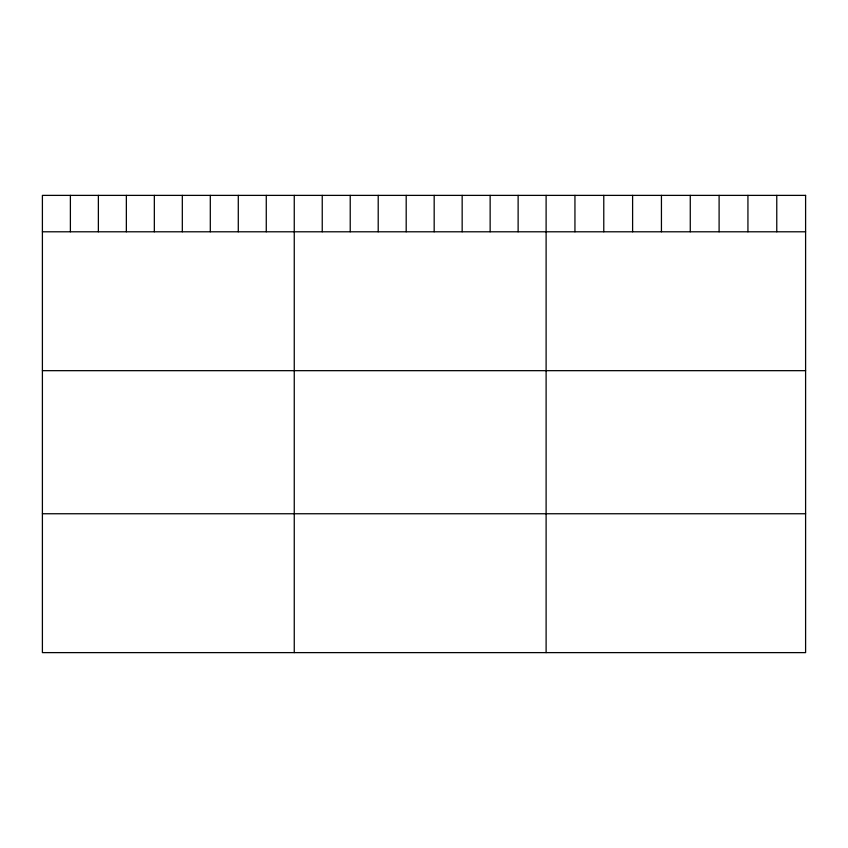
<?xml version="1.0" encoding="UTF-8"?>
<svg xmlns="http://www.w3.org/2000/svg" width="848" height="848" viewBox="0 0 848 848"><rect width="100%" height="100%" fill="white"/><g stroke="black" fill="none" stroke-linecap="round" stroke-linejoin="round"><path stroke-width="1.27" d="M42.4 231.79L805.6 231.79M42.4 370.671L805.6 370.671M42.4 513.75L805.6 513.75M776.768 195.379L776.768 231.79M747.936 195.379L747.936 231.79M719.104 195.379L719.104 231.79M690.272 195.379L690.272 231.79M661.44 195.379L661.44 231.79M632.608 195.379L632.608 231.79M603.776 195.379L603.776 231.79M574.944 195.379L574.944 231.79M546.112 195.379L546.112 652.621M518.128 195.379L518.128 231.79M490.144 195.379L490.144 231.79M462.16 195.379L462.16 231.79M434.176 195.379L434.176 231.79M406.192 195.379L406.192 231.79M378.208 195.379L378.208 231.79M350.224 195.379L350.224 231.79M322.24 195.379L322.24 231.79M294.256 195.379L294.256 652.621M266.272 195.379L266.272 231.79M238.288 195.379L238.288 231.79M210.304 195.379L210.304 231.79M182.32 195.379L182.32 231.79M154.336 195.379L154.336 231.79M126.352 195.379L126.352 231.79M98.368 195.379L98.368 231.79M70.384 195.379L70.384 231.79M805.6 195.379L42.4 195.379L42.4 652.621L805.6 652.621L805.6 195.379"/></g></svg>
